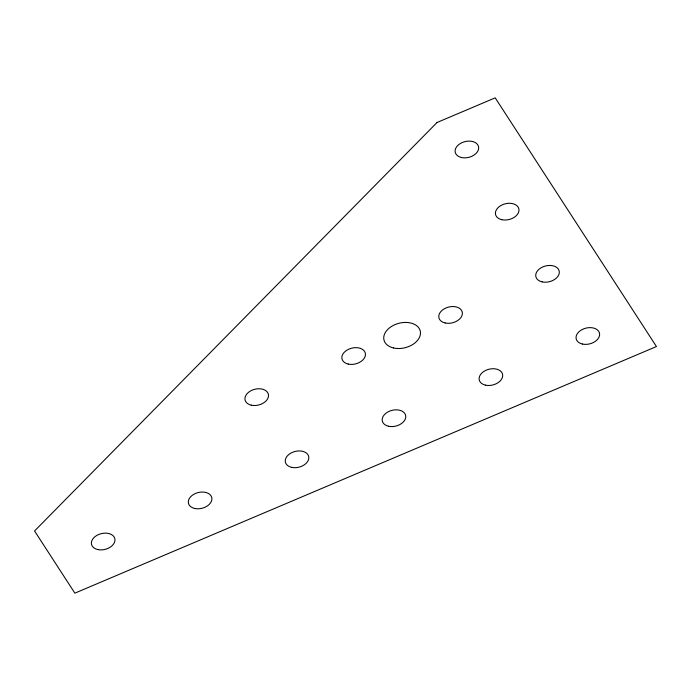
<?xml version="1.0" encoding="UTF-8"?>
<svg xmlns="http://www.w3.org/2000/svg" width="691" height="691" viewBox="0 0 691 691"><rect width="100%" height="100%" fill="white"/><g stroke="black" fill="none" stroke-linecap="round" stroke-linejoin="round"><path stroke-width="1.04" d="M437.032 122.506L34.55 530.982L74.861 593.154L656.45 346.536L495.197 97.846L437.032 122.506M291.593 467.349A12.006 8.102 -14.2 0 0 308.834 457.356A12.006 8.102 -14.2 0 0 290.678 453.227A12.006 8.102 -14.2 0 0 291.593 467.349M194.663 508.455A12.006 8.102 -14.2 0 0 211.904 498.461A12.006 8.102 -14.2 0 0 193.748 494.333A12.006 8.102 -14.2 0 0 194.663 508.455M393.654 347.988A18.683 12.593 -14.2 0 0 420.474 332.449A18.683 12.593 -14.2 0 0 392.22 326.014A18.683 12.593 -14.2 0 0 393.654 347.988M348.212 364.071A12.006 8.102 -14.2 0 0 365.453 354.086A12.006 8.102 -14.2 0 0 347.288 349.948A12.006 8.102 -14.2 0 0 348.212 364.071M388.523 426.243A12.006 8.102 -14.2 0 0 405.764 416.258A12.006 8.102 -14.2 0 0 387.608 412.121A12.006 8.102 -14.2 0 0 388.523 426.243M445.142 322.973A12.006 8.102 -14.2 0 0 462.383 312.98A12.006 8.102 -14.2 0 0 444.218 308.842A12.006 8.102 -14.2 0 0 445.142 322.973M97.733 549.552A12.006 8.102 -14.2 0 0 114.974 539.567A12.006 8.102 -14.2 0 0 96.809 535.43A12.006 8.102 -14.2 0 0 97.733 549.552M461.45 157.522A12.006 8.102 -14.2 0 0 478.682 147.529A12.006 8.102 -14.2 0 0 460.526 143.4A12.006 8.102 -14.2 0 0 461.45 157.522M251.282 405.176A12.006 8.102 -14.2 0 0 268.523 395.183A12.006 8.102 -14.2 0 0 250.358 391.054A12.006 8.102 -14.2 0 0 251.282 405.176M501.761 219.695A12.006 8.102 -14.2 0 0 518.993 209.701A12.006 8.102 -14.2 0 0 500.837 205.572A12.006 8.102 -14.2 0 0 501.761 219.695M485.462 385.146A12.006 8.102 -14.2 0 0 502.694 375.153A12.006 8.102 -14.2 0 0 484.538 371.015A12.006 8.102 -14.2 0 0 485.462 385.146M542.072 281.868A12.006 8.102 -14.2 0 0 559.313 271.874A12.006 8.102 -14.2 0 0 541.157 267.745A12.006 8.102 -14.2 0 0 542.072 281.868M582.392 344.04A12.006 8.102 -14.2 0 0 599.624 334.047A12.006 8.102 -14.2 0 0 581.468 329.918A12.006 8.102 -14.2 0 0 582.392 344.04"/></g></svg>
